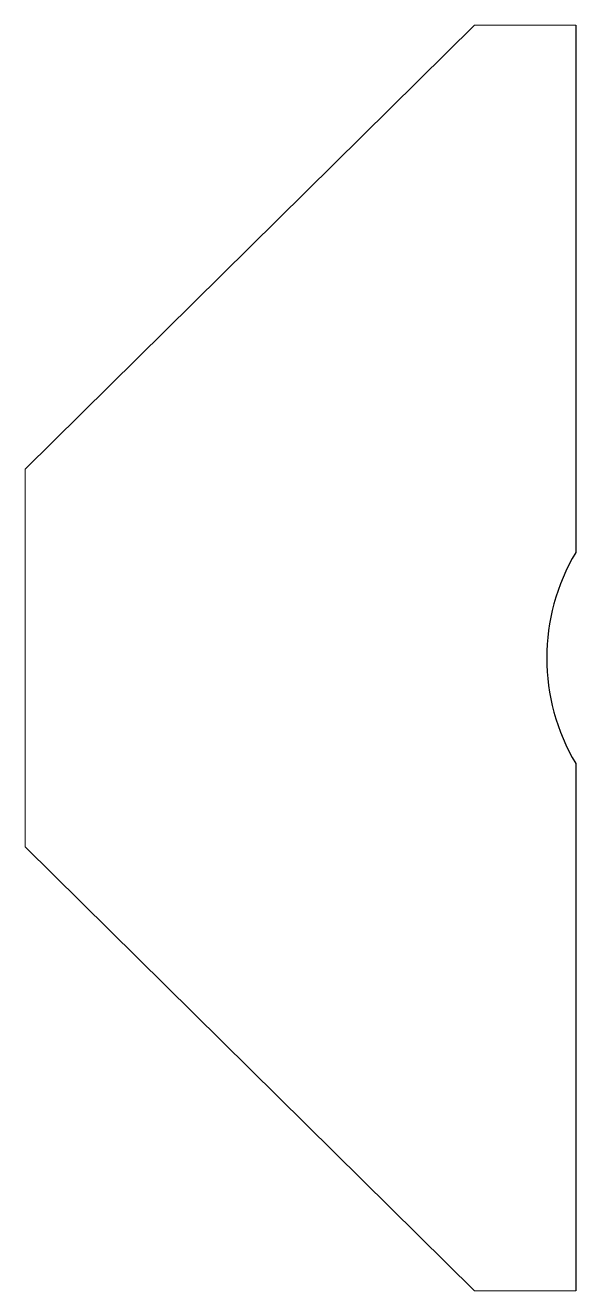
# Model space of a CAD drawing. Header units: millimetres. Extents: x -144 to -43, y -116 to 116.
import ezdxf

# ---------------------------------------------------------------- set-up
doc = ezdxf.new("R2010")
doc.units = ezdxf.units.MM

msp = doc.modelspace()

# ---------------------------------------------------------------- linework, layer by layer
at = {"color": 7, "linetype": 'Continuous', "lineweight": 15}
for p, q in [((-42.67, 116.07), (-61.25, 116.07)), ((-143.67, 34.65), (-143.67, -34.65)), ((-61.25, -116.07), (-42.67, -116.07))]:
    msp.add_line(p, q, dxfattribs=at)
for p, q in [((-42.67, 116.07), (-42.67, 19.38)), ((-143.67, 34.65), (-61.25, 116.07)), ((-42.67, -19.38), (-42.67, -116.07)), ((-61.25, -116.07), (-143.67, -34.65))]:
    msp.add_line(p, q)
msp.add_arc((-9.98, 0), 38, 149.3371, 210.6629)

doc.saveas('drawing.dxf')
